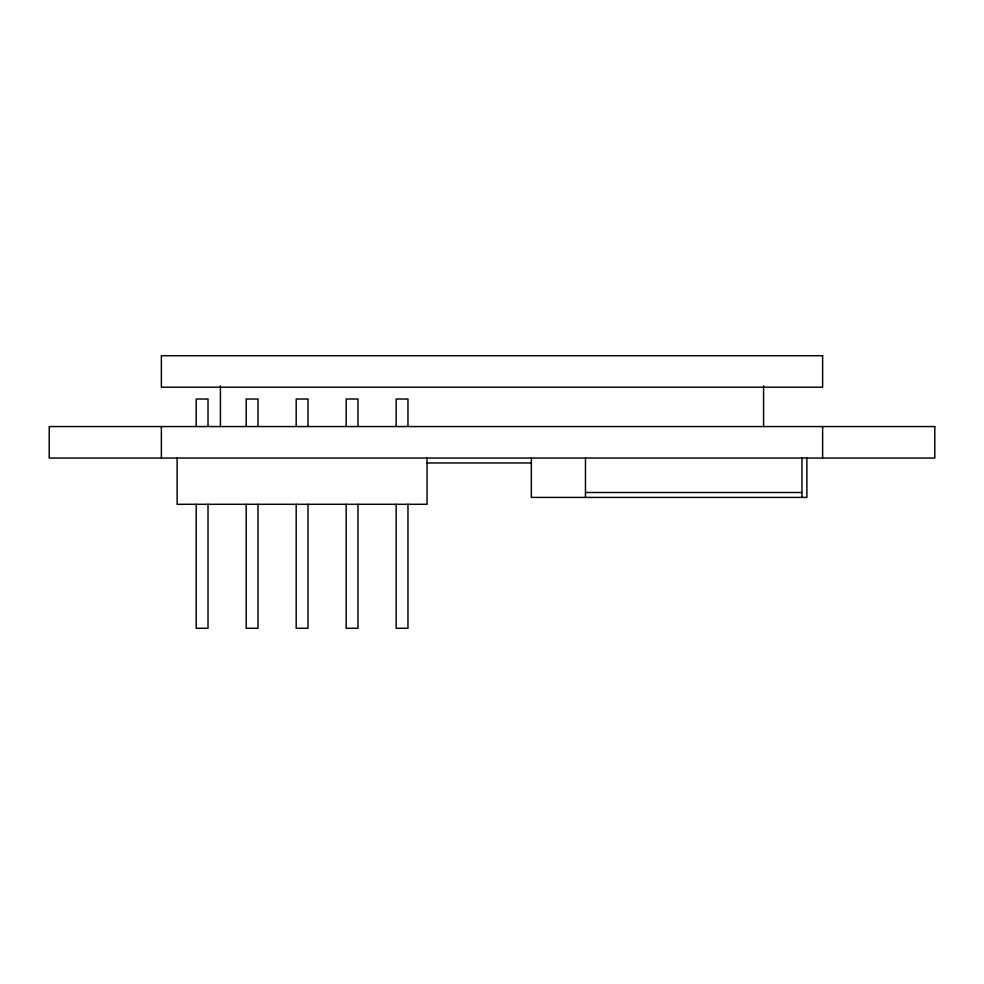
<?xml version="1.0" encoding="UTF-8"?>
<svg xmlns="http://www.w3.org/2000/svg" width="984" height="984" viewBox="0 0 984 984"><rect width="100%" height="100%" fill="white"/><g stroke="black" fill="none" stroke-linecap="round" stroke-linejoin="round"><path stroke-width="1.48" d="M426.785 462.972L531.126 462.972M585.48 492.492L801.96 492.492M822.624 426.564L822.624 458.052M806.88 458.052L806.88 497.412L531.36 497.412L531.36 458.052M801.96 458.052L801.96 497.412M763.584 385.839L763.584 426.626M585.48 458.052L585.48 497.412M427.056 458.052L427.056 504.3L177.12 504.3L177.12 458.052M407.966 426.257L407.966 399.012L396.158 399.012L396.158 426.257M407.966 504.3L407.966 628.284L396.158 628.284L396.158 504.3M357.979 426.257L357.979 399.012L346.171 399.012L346.171 426.257M357.979 504.3L357.979 628.284L346.171 628.284L346.171 504.3M307.992 426.257L307.992 399.012L296.184 399.012L296.184 426.257M307.992 504.3L307.992 628.284L296.184 628.284L296.184 504.3M258.005 426.257L258.005 399.012L246.197 399.012L246.197 426.257M258.005 504.3L258.005 628.284L246.197 628.284L246.197 504.3M220.416 385.839L220.416 426.626M208.018 426.257L208.018 399.012L196.21 399.012L196.21 426.257M208.018 504.3L208.018 628.284L196.21 628.284L196.21 504.3M161.376 426.564L161.376 458.052M822.624 355.716L161.376 355.716L161.376 387.204L822.624 387.204L822.624 355.716M934.8 426.564L49.2 426.564L49.2 458.052L934.8 458.052L934.8 426.564"/></g></svg>
